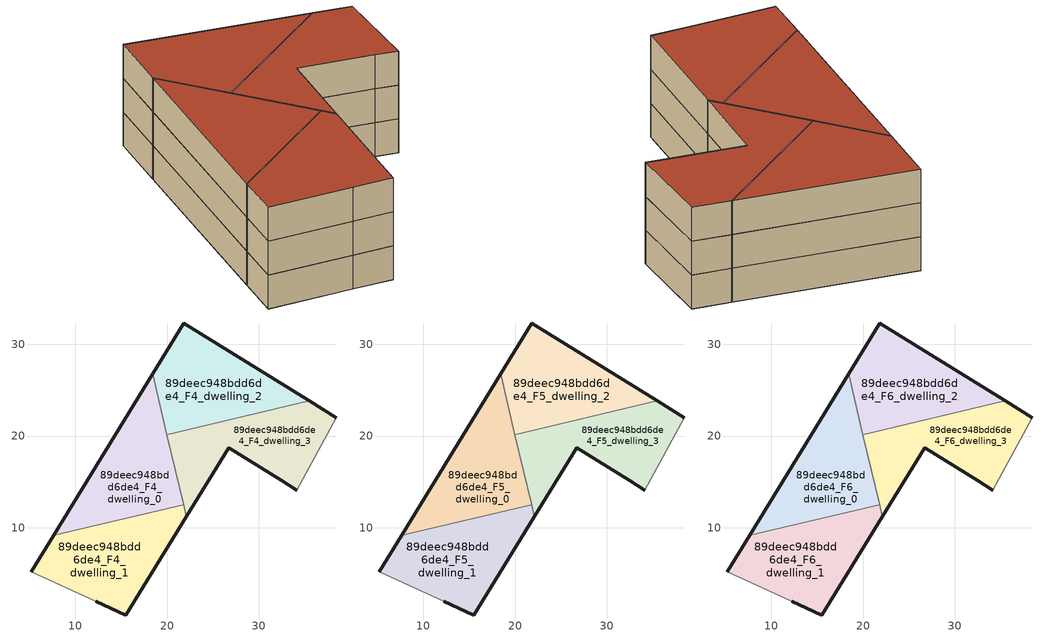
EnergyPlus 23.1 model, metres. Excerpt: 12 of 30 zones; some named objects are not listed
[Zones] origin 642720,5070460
89deec948bdd6de4_F4_dwelling_0
 floor to 89deec948bdd6de4_F3_dwelling_0 (EU_floor_Construction): 21.79,12.51 18.42,26.78 7.62,9.17 z12
 wall outside (EU_wall_Construction): 7.62,9.17 18.42,26.78 z12:15
 wall to 89deec948bdd6de4_F4_dwelling_3 (EU_wall_Construction): 19.98,20.16 21.79,12.51 z12:15
 wall to 89deec948bdd6de4_F4_dwelling_1 (EU_wall_Construction): 21.79,12.51 7.62,9.17 z12:15
 wall to 89deec948bdd6de4_F4_dwelling_2 (EU_wall_Construction): 18.42,26.78 19.98,20.16 z12:15
89deec948bdd6de4_F4_dwelling_1
 floor to 89deec948bdd6de4_F3_dwelling_1 (EU_floor_Construction): 15.51,0.5 22.1,11.21 21.79,12.51 7.62,9.17 5.2,5.21 12.2,2 z12
 wall outside (EU_wall_Construction): 22.1,11.21 15.51,0.5 12.2,2 / 5.2,5.21 7.62,9.17 z12:15
 wall adiabatic (EU_wall_Construction): 12.2,2 5.2,5.21 z12:15
 wall to 89deec948bdd6de4_F4_dwelling_3 (EU_wall_Construction): 21.79,12.51 22.1,11.21 z12:15
89deec948bdd6de4_F4_dwelling_2
 floor to 89deec948bdd6de4_F3_dwelling_2 (EU_floor_Construction): 35.51,23.83 21.82,32.32 18.42,26.78 19.98,20.16 z12
 wall outside (EU_wall_Construction): 18.42,26.78 21.82,32.32 35.51,23.83 z12:15
 wall to 89deec948bdd6de4_F4_dwelling_3 (EU_wall_Construction): 35.51,23.83 19.98,20.16 z12:15
89deec948bdd6de4_F4_dwelling_3
 floor to 89deec948bdd6de4_F3_dwelling_3 (EU_floor_Construction): 34.12,14.11 38.43,22.01 35.51,23.83 19.98,20.16 22.1,11.21 26.72,18.71 32.42,15.21 z12
 wall outside (EU_wall_Construction): 35.51,23.83 38.43,22.01 / 34.12,14.11 32.42,15.21 26.72,18.71 22.1,11.21 z12:15
 wall adiabatic (EU_wall_Construction): 38.43,22.01 34.12,14.11 z12:15
89deec948bdd6de4_F5_dwelling_0
 floor to 89deec948bdd6de4_F4_dwelling_0 (EU_floor_Construction): 21.79,12.51 18.42,26.78 7.62,9.17 z15
 wall outside (EU_wall_Construction): 7.62,9.17 18.42,26.78 z15:18
 wall to 89deec948bdd6de4_F5_dwelling_3 (EU_wall_Construction): 19.98,20.16 21.79,12.51 z15:18
 wall to 89deec948bdd6de4_F5_dwelling_1 (EU_wall_Construction): 21.79,12.51 7.62,9.17 z15:18
 wall to 89deec948bdd6de4_F5_dwelling_2 (EU_wall_Construction): 18.42,26.78 19.98,20.16 z15:18
89deec948bdd6de4_F5_dwelling_1
 floor to 89deec948bdd6de4_F4_dwelling_1 (EU_floor_Construction): 15.51,0.5 22.1,11.21 21.79,12.51 7.62,9.17 5.2,5.21 12.2,2 z15
 wall outside (EU_wall_Construction): 22.1,11.21 15.51,0.5 12.2,2 / 5.2,5.21 7.62,9.17 z15:18
 wall adiabatic (EU_wall_Construction): 12.2,2 5.2,5.21 z15:18
 wall to 89deec948bdd6de4_F5_dwelling_3 (EU_wall_Construction): 21.79,12.51 22.1,11.21 z15:18
89deec948bdd6de4_F5_dwelling_2
 floor to 89deec948bdd6de4_F4_dwelling_2 (EU_floor_Construction): 35.51,23.83 21.82,32.32 18.42,26.78 19.98,20.16 z15
 wall outside (EU_wall_Construction): 18.42,26.78 21.82,32.32 35.51,23.83 z15:18
 wall to 89deec948bdd6de4_F5_dwelling_3 (EU_wall_Construction): 35.51,23.83 19.98,20.16 z15:18
89deec948bdd6de4_F5_dwelling_3
 floor to 89deec948bdd6de4_F4_dwelling_3 (EU_floor_Construction): 34.12,14.11 38.43,22.01 35.51,23.83 19.98,20.16 22.1,11.21 26.72,18.71 32.42,15.21 z15
 wall outside (EU_wall_Construction): 35.51,23.83 38.43,22.01 / 34.12,14.11 32.42,15.21 26.72,18.71 22.1,11.21 z15:18
 wall adiabatic (EU_wall_Construction): 38.43,22.01 34.12,14.11 z15:18
89deec948bdd6de4_F6_dwelling_0
 floor to 89deec948bdd6de4_F5_dwelling_0 (EU_floor_Construction): 21.79,12.51 18.42,26.78 7.62,9.17 z18
 wall outside (EU_wall_Construction): 7.62,9.17 18.42,26.78 z18:21
 wall to 89deec948bdd6de4_F6_dwelling_3 (EU_wall_Construction): 19.98,20.16 21.79,12.51 z18:21
 wall to 89deec948bdd6de4_F6_dwelling_1 (EU_wall_Construction): 21.79,12.51 7.62,9.17 z18:21
 wall to 89deec948bdd6de4_F6_dwelling_2 (EU_wall_Construction): 18.42,26.78 19.98,20.16 z18:21
 roof outside (EU_roof_Construction): 18.42,26.78 21.79,12.51 7.62,9.17 z21
89deec948bdd6de4_F6_dwelling_1
 floor to 89deec948bdd6de4_F5_dwelling_1 (EU_floor_Construction): 15.51,0.5 22.1,11.21 21.79,12.51 7.62,9.17 5.2,5.21 12.2,2 z18
 wall outside (EU_wall_Construction): 22.1,11.21 15.51,0.5 12.2,2 / 5.2,5.21 7.62,9.17 z18:21
 wall adiabatic (EU_wall_Construction): 12.2,2 5.2,5.21 z18:21
 wall to 89deec948bdd6de4_F6_dwelling_3 (EU_wall_Construction): 21.79,12.51 22.1,11.21 z18:21
 roof outside (EU_roof_Construction): 21.79,12.51 22.1,11.21 15.51,0.5 12.2,2 5.2,5.21 7.62,9.17 z21
89deec948bdd6de4_F6_dwelling_2
 floor to 89deec948bdd6de4_F5_dwelling_2 (EU_floor_Construction): 35.51,23.83 21.82,32.32 18.42,26.78 19.98,20.16 z18
 wall outside (EU_wall_Construction): 18.42,26.78 21.82,32.32 35.51,23.83 z18:21
 wall to 89deec948bdd6de4_F6_dwelling_3 (EU_wall_Construction): 35.51,23.83 19.98,20.16 z18:21
 roof outside (EU_roof_Construction): 35.51,23.83 19.98,20.16 18.42,26.78 21.82,32.32 z21
89deec948bdd6de4_F6_dwelling_3
 floor to 89deec948bdd6de4_F5_dwelling_3 (EU_floor_Construction): 34.12,14.11 38.43,22.01 35.51,23.83 19.98,20.16 22.1,11.21 26.72,18.71 32.42,15.21 z18
 wall outside (EU_wall_Construction): 35.51,23.83 38.43,22.01 / 34.12,14.11 32.42,15.21 26.72,18.71 22.1,11.21 z18:21
 wall adiabatic (EU_wall_Construction): 38.43,22.01 34.12,14.11 z18:21
 roof outside (EU_roof_Construction): 38.43,22.01 34.12,14.11 32.42,15.21 26.72,18.71 22.1,11.21 19.98,20.16 35.51,23.83 z21
[Building]
EU S2 Campaign: North Axis=0; Terrain=City; Solar Distribution=FullExterior
[Site:Location]
Lyon-Bron: Latitude=45.75; Longitude=5; Time Zone=1; Elevation=198
[SizingPeriod:WeatherFileDays]
AnnualSizingPeriod: Begin Month=1; Begin Day of Month=1; End Month=12; End Day of Month=31; Day of Week for Start Day=Monday; Use Weather File Daylight Saving Period=No; Use Weather File Rain and Snow Indicators=No
[MATERIAL]
EU_InternalMass_Material: Roughness=MediumRough; Thickness=0.1; Conductivity=1; Density=1800; Specific Heat=900; Thermal Absorptance=0.9; Solar Absorptance=0.7; Visible Absorptance=0.7
[MATERIAL:NOMASS] Roughness=MediumRough; Thermal Absorptance=0.9; Solar Absorptance=0.7; Visible Absorptance=0.7
Name | Thermal Resistance
EU_wall_NoMass | 0.370959
EU_roof_NoMass | 0.369943
EU_floor_NoMass | 0.443696
[CONSTRUCTION]
EU_wall_Construction: EU_wall_NoMass
EU_roof_Construction: EU_roof_NoMass
EU_floor_Construction: EU_floor_NoMass
EU_InternalMass_Construction: EU_InternalMass_Material
[ZONE] Type=1; Multiplier=1; Ceiling Height=autocalculate; Floor Area=autocalculate; Part of Total Floor Area=Yes
Name | Volume
89deec948bdd6de4_F4_dwelling_0; 89deec948bdd6de4_F5_dwelling_0; 89deec948bdd6de4_F6_dwelling_0 | 319.95
89deec948bdd6de4_F4_dwelling_1; 89deec948bdd6de4_F5_dwelling_1; 89deec948bdd6de4_F6_dwelling_1 | 319.953
89deec948bdd6de4_F4_dwelling_2; 89deec948bdd6de4_F5_dwelling_2; 89deec948bdd6de4_F6_dwelling_2 | 319.928
89deec948bdd6de4_F4_dwelling_3; 89deec948bdd6de4_F5_dwelling_3; 89deec948bdd6de4_F6_dwelling_3 | 319.919
[INTERNALMASS] Construction=EU_InternalMass_Construction
Name | Zone or ZoneList | Surface Area
89deec948bdd6de4_F4_dwelling_0_EU_InternalMass | 89deec948bdd6de4_F4_dwelling_0 | 106.65
89deec948bdd6de4_F4_dwelling_1_EU_InternalMass | 89deec948bdd6de4_F4_dwelling_1 | 106.651
89deec948bdd6de4_F4_dwelling_2_EU_InternalMass | 89deec948bdd6de4_F4_dwelling_2 | 106.643
89deec948bdd6de4_F4_dwelling_3_EU_InternalMass | 89deec948bdd6de4_F4_dwelling_3 | 106.64
89deec948bdd6de4_F5_dwelling_0_EU_InternalMass | 89deec948bdd6de4_F5_dwelling_0 | 106.65
89deec948bdd6de4_F5_dwelling_1_EU_InternalMass | 89deec948bdd6de4_F5_dwelling_1 | 106.651
89deec948bdd6de4_F5_dwelling_2_EU_InternalMass | 89deec948bdd6de4_F5_dwelling_2 | 106.643
89deec948bdd6de4_F5_dwelling_3_EU_InternalMass | 89deec948bdd6de4_F5_dwelling_3 | 106.64
89deec948bdd6de4_F6_dwelling_0_EU_InternalMass | 89deec948bdd6de4_F6_dwelling_0 | 106.65
89deec948bdd6de4_F6_dwelling_1_EU_InternalMass | 89deec948bdd6de4_F6_dwelling_1 | 106.651
89deec948bdd6de4_F6_dwelling_2_EU_InternalMass | 89deec948bdd6de4_F6_dwelling_2 | 106.643
89deec948bdd6de4_F6_dwelling_3_EU_InternalMass | 89deec948bdd6de4_F6_dwelling_3 | 106.64
[OTHEREQUIPMENT] Fuel Type=Electricity; Design Level Calculation Method=Watts/Area; Power per Zone Floor Area=1; Fraction Latent=0; Fraction Radiant=0; Fraction Lost=0; Carbon Dioxide Generation Rate=0; EndUse Subcategory=EU_Step8_InternalGains
Name | Zone or ZoneList or Space or SpaceList | Schedule
EU_Step8_InternalGain_89deec948bdd6de4_F4_dwelling_0_f000 | 89deec948bdd6de4_F4_dwelling_0 | EU_Step8_GainSchedule_89deec948bdd6de4_F4_dwelling_0_f000
EU_Step8_InternalGain_89deec948bdd6de4_F4_dwelling_1_f000 | 89deec948bdd6de4_F4_dwelling_1 | EU_Step8_GainSchedule_89deec948bdd6de4_F4_dwelling_1_f000
EU_Step8_InternalGain_89deec948bdd6de4_F4_dwelling_2_f000 | 89deec948bdd6de4_F4_dwelling_2 | EU_Step8_GainSchedule_89deec948bdd6de4_F4_dwelling_2_f000
EU_Step8_InternalGain_89deec948bdd6de4_F4_dwelling_3_f000 | 89deec948bdd6de4_F4_dwelling_3 | EU_Step8_GainSchedule_89deec948bdd6de4_F4_dwelling_3_f000
EU_Step8_InternalGain_89deec948bdd6de4_F5_dwelling_0_f000 | 89deec948bdd6de4_F5_dwelling_0 | EU_Step8_GainSchedule_89deec948bdd6de4_F5_dwelling_0_f000
EU_Step8_InternalGain_89deec948bdd6de4_F5_dwelling_1_f000 | 89deec948bdd6de4_F5_dwelling_1 | EU_Step8_GainSchedule_89deec948bdd6de4_F5_dwelling_1_f000
EU_Step8_InternalGain_89deec948bdd6de4_F5_dwelling_2_f000 | 89deec948bdd6de4_F5_dwelling_2 | EU_Step8_GainSchedule_89deec948bdd6de4_F5_dwelling_2_f000
EU_Step8_InternalGain_89deec948bdd6de4_F5_dwelling_3_f000 | 89deec948bdd6de4_F5_dwelling_3 | EU_Step8_GainSchedule_89deec948bdd6de4_F5_dwelling_3_f000
EU_Step8_InternalGain_89deec948bdd6de4_F6_dwelling_0_f000 | 89deec948bdd6de4_F6_dwelling_0 | EU_Step8_GainSchedule_89deec948bdd6de4_F6_dwelling_0_f000
EU_Step8_InternalGain_89deec948bdd6de4_F6_dwelling_1_f000 | 89deec948bdd6de4_F6_dwelling_1 | EU_Step8_GainSchedule_89deec948bdd6de4_F6_dwelling_1_f000
EU_Step8_InternalGain_89deec948bdd6de4_F6_dwelling_2_f000 | 89deec948bdd6de4_F6_dwelling_2 | EU_Step8_GainSchedule_89deec948bdd6de4_F6_dwelling_2_f000
EU_Step8_InternalGain_89deec948bdd6de4_F6_dwelling_3_f000 | 89deec948bdd6de4_F6_dwelling_3 | EU_Step8_GainSchedule_89deec948bdd6de4_F6_dwelling_3_f000
[ZONEVENTILATION:DESIGNFLOWRATE] Schedule=EU_AlwaysOn; Design Flow Rate Calculation Method=AirChanges/Hour; Air Changes per Hour=0.44192; Ventilation Type=Natural; Fan Pressure Rise=0; Fan Total Efficiency=1; Constant Term Coefficient=1; Temperature Term Coefficient=0; Velocity Term Coefficient=0; Velocity Squared Term Coefficient=0; Minimum Indoor Temperature=-100; Maximum Indoor Temperature=100; Delta Temperature=-100; Minimum Outdoor Temperature=-100; Maximum Outdoor Temperature=100; Maximum Wind Speed=40
Name | Zone or ZoneList or Space or SpaceList
EU_ConstantAir_89deec948bdd6de4_F4_dwelling_0 | 89deec948bdd6de4_F4_dwelling_0
EU_ConstantAir_89deec948bdd6de4_F4_dwelling_1 | 89deec948bdd6de4_F4_dwelling_1
EU_ConstantAir_89deec948bdd6de4_F4_dwelling_2 | 89deec948bdd6de4_F4_dwelling_2
EU_ConstantAir_89deec948bdd6de4_F4_dwelling_3 | 89deec948bdd6de4_F4_dwelling_3
EU_ConstantAir_89deec948bdd6de4_F5_dwelling_0 | 89deec948bdd6de4_F5_dwelling_0
EU_ConstantAir_89deec948bdd6de4_F5_dwelling_1 | 89deec948bdd6de4_F5_dwelling_1
EU_ConstantAir_89deec948bdd6de4_F5_dwelling_2 | 89deec948bdd6de4_F5_dwelling_2
EU_ConstantAir_89deec948bdd6de4_F5_dwelling_3 | 89deec948bdd6de4_F5_dwelling_3
EU_ConstantAir_89deec948bdd6de4_F6_dwelling_0 | 89deec948bdd6de4_F6_dwelling_0
EU_ConstantAir_89deec948bdd6de4_F6_dwelling_1 | 89deec948bdd6de4_F6_dwelling_1
EU_ConstantAir_89deec948bdd6de4_F6_dwelling_2 | 89deec948bdd6de4_F6_dwelling_2
EU_ConstantAir_89deec948bdd6de4_F6_dwelling_3 | 89deec948bdd6de4_F6_dwelling_3
[HVACTEMPLATE:THERMOSTAT] Constant Heating Setpoint=20; Constant Cooling Setpoint=50
EU_HeatOnly_89deec948bdd6de4_F5_dwelling_2; EU_HeatOnly_89deec948bdd6de4_F5_dwelling_3; EU_HeatOnly_89deec948bdd6de4_F6_dwelling_0; EU_HeatOnly_89deec948bdd6de4_F6_dwelling_1; EU_HeatOnly_89deec948bdd6de4_F6_dwelling_2; EU_HeatOnly_89deec948bdd6de4_F6_dwelling_3
[HVACTEMPLATE:ZONE:IDEALLOADSAIRSYSTEM] System Availability Schedule=EU_AlwaysOn; Maximum Heating Supply Air Temperature=50; Minimum Cooling Supply Air Temperature=13; Maximum Heating Supply Air Humidity Ratio=0.0156; Minimum Cooling Supply Air Humidity Ratio=0.0077; Heating Limit=NoLimit; Cooling Limit=NoLimit; Heating Availability Schedule=EU_AlwaysOn; Cooling Availability Schedule=EU_CoolingOff; Dehumidification Control Type=ConstantSensibleHeatRatio; Cooling Sensible Heat Ratio=0.7; Dehumidification Setpoint=60; Humidification Control Type=None; Humidification Setpoint=30; Outdoor Air Method=None; Outdoor Air Flow Rate per Person=0.00944; Outdoor Air Flow Rate per Zone Floor Area=0; Outdoor Air Flow Rate per Zone=0; Demand Controlled Ventilation Type=None; Outdoor Air Economizer Type=NoEconomizer; Heat Recovery Type=None; Sensible Heat Recovery Effectiveness=0.7; Latent Heat Recovery Effectiveness=0.65
Name | Template Thermostat
89deec948bdd6de4_F4_dwelling_0 | EU_HeatOnly_89deec948bdd6de4_F4_dwelling_0
89deec948bdd6de4_F4_dwelling_1 | EU_HeatOnly_89deec948bdd6de4_F4_dwelling_1
89deec948bdd6de4_F4_dwelling_2 | EU_HeatOnly_89deec948bdd6de4_F4_dwelling_2
89deec948bdd6de4_F4_dwelling_3 | EU_HeatOnly_89deec948bdd6de4_F4_dwelling_3
89deec948bdd6de4_F5_dwelling_0 | EU_HeatOnly_89deec948bdd6de4_F5_dwelling_0
89deec948bdd6de4_F5_dwelling_1 | EU_HeatOnly_89deec948bdd6de4_F5_dwelling_1
89deec948bdd6de4_F5_dwelling_2 | EU_HeatOnly_89deec948bdd6de4_F5_dwelling_2
89deec948bdd6de4_F5_dwelling_3 | EU_HeatOnly_89deec948bdd6de4_F5_dwelling_3
89deec948bdd6de4_F6_dwelling_0 | EU_HeatOnly_89deec948bdd6de4_F6_dwelling_0
89deec948bdd6de4_F6_dwelling_1 | EU_HeatOnly_89deec948bdd6de4_F6_dwelling_1
89deec948bdd6de4_F6_dwelling_2 | EU_HeatOnly_89deec948bdd6de4_F6_dwelling_2
89deec948bdd6de4_F6_dwelling_3 | EU_HeatOnly_89deec948bdd6de4_F6_dwelling_3
[SIZING:ZONE] Zone Cooling Design Supply Air Temperature Input Method=SupplyAirTemperature; Zone Cooling Design Supply Air Temperature=13; Zone Heating Design Supply Air Temperature Input Method=SupplyAirTemperature; Zone Heating Design Supply Air Temperature=50; Zone Cooling Design Supply Air Humidity Ratio=0.008; Zone Heating Design Supply Air Humidity Ratio=0.008; Cooling Design Air Flow Method=DesignDay; Cooling Design Air Flow Rate=0; Cooling Minimum Air Flow per Zone Floor Area=0.000762; Cooling Minimum Air Flow=0; Cooling Minimum Air Flow Fraction=0.2; Heating Design Air Flow Method=DesignDay; Heating Design Air Flow Rate=0; Heating Maximum Air Flow per Zone Floor Area=0.002032; Heating Maximum Air Flow=0.141576; Heating Maximum Air Flow Fraction=0.3; Account for Dedicated Outdoor Air System=No; Dedicated Outdoor Air System Control Strategy=NeutralSupplyAir; Dedicated Outdoor Air Low Setpoint Temperature for Design=autosize; Dedicated Outdoor Air High Setpoint Temperature for Design=autosize; Zone Load Sizing Method=Sensible Load Only No Latent Load; Zone Latent Cooling Design Supply Air Humidity Ratio Input Method=HumidityRatioDifference; Zone Cooling Design Supply Air Humidity Ratio Difference=0.005; Zone Latent Heating Design Supply Air Humidity Ratio Input Method=HumidityRatioDifference; Zone Humidification Design Supply Air Humidity Ratio Difference=0.005
89deec948bdd6de4_F4_dwelling_0; 89deec948bdd6de4_F4_dwelling_1; 89deec948bdd6de4_F4_dwelling_2; 89deec948bdd6de4_F4_dwelling_3; 89deec948bdd6de4_F5_dwelling_0; 89deec948bdd6de4_F5_dwelling_1; 89deec948bdd6de4_F5_dwelling_2; 89deec948bdd6de4_F5_dwelling_3; 89deec948bdd6de4_F6_dwelling_0; 89deec948bdd6de4_F6_dwelling_1; 89deec948bdd6de4_F6_dwelling_2; 89deec948bdd6de4_F6_dwelling_3
[SCHEDULE:CONSTANT]
Name | Hourly Value
EU_AlwaysOn | 1
EU_CoolingOff | 0
[SCHEDULE:FILE] Column Number=1; Rows to Skip at Top=0; Number of Hours of Data=8760; Column Separator=Comma; Interpolate to Timestep=No; Minutes per Item=60; Adjust Schedule for Daylight Savings=Yes
Name | File
EU_Step8_GainSchedule_89deec948bdd6de4_F4_dwelling_0_f000 | ../../schedules/89deec948bdd6de4/89deec948bdd6de4_F4_dwelling_0_f000_gain.csv
EU_Step8_GainSchedule_89deec948bdd6de4_F4_dwelling_1_f000 | ../../schedules/89deec948bdd6de4/89deec948bdd6de4_F4_dwelling_1_f000_gain.csv
EU_Step8_GainSchedule_89deec948bdd6de4_F4_dwelling_2_f000 | ../../schedules/89deec948bdd6de4/89deec948bdd6de4_F4_dwelling_2_f000_gain.csv
EU_Step8_GainSchedule_89deec948bdd6de4_F4_dwelling_3_f000 | ../../schedules/89deec948bdd6de4/89deec948bdd6de4_F4_dwelling_3_f000_gain.csv
EU_Step8_GainSchedule_89deec948bdd6de4_F5_dwelling_0_f000 | ../../schedules/89deec948bdd6de4/89deec948bdd6de4_F5_dwelling_0_f000_gain.csv
EU_Step8_GainSchedule_89deec948bdd6de4_F5_dwelling_1_f000 | ../../schedules/89deec948bdd6de4/89deec948bdd6de4_F5_dwelling_1_f000_gain.csv
EU_Step8_GainSchedule_89deec948bdd6de4_F5_dwelling_2_f000 | ../../schedules/89deec948bdd6de4/89deec948bdd6de4_F5_dwelling_2_f000_gain.csv
EU_Step8_GainSchedule_89deec948bdd6de4_F5_dwelling_3_f000 | ../../schedules/89deec948bdd6de4/89deec948bdd6de4_F5_dwelling_3_f000_gain.csv
EU_Step8_GainSchedule_89deec948bdd6de4_F6_dwelling_0_f000 | ../../schedules/89deec948bdd6de4/89deec948bdd6de4_F6_dwelling_0_f000_gain.csv
EU_Step8_GainSchedule_89deec948bdd6de4_F6_dwelling_1_f000 | ../../schedules/89deec948bdd6de4/89deec948bdd6de4_F6_dwelling_1_f000_gain.csv
EU_Step8_GainSchedule_89deec948bdd6de4_F6_dwelling_2_f000 | ../../schedules/89deec948bdd6de4/89deec948bdd6de4_F6_dwelling_2_f000_gain.csv
EU_Step8_GainSchedule_89deec948bdd6de4_F6_dwelling_3_f000 | ../../schedules/89deec948bdd6de4/89deec948bdd6de4_F6_dwelling_3_f000_gain.csv
